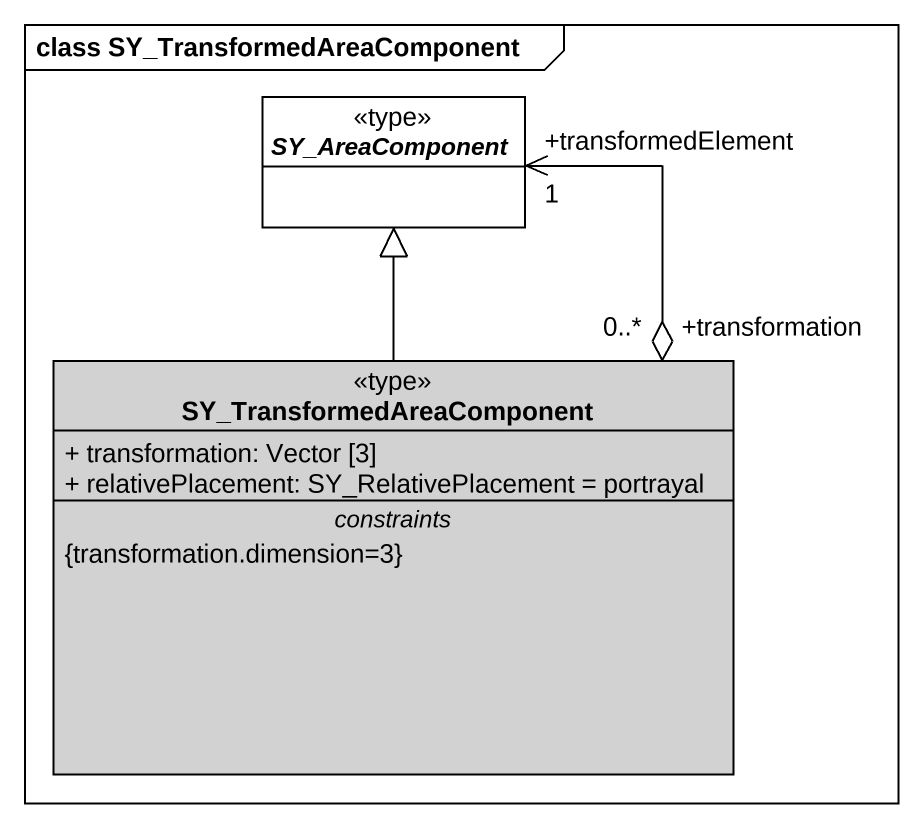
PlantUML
@startuml
mainframe class SY_TransformedAreaComponent
hide circle
hide empty members
skinparam classAttributeIconSize 0
abstract class SY_AreaComponent <<type>> #FFFFFF
class SY_TransformedAreaComponent <<type>> #D2D2D2 {
  + transformation: Vector [3]
  + relativePlacement: SY_RelativePlacement = portrayal
  -- constraints --
  {transformation.dimension=3}
}
SY_AreaComponent "+transformedElement\n1" <--o "+transformation\n0..*" SY_TransformedAreaComponent
SY_TransformedAreaComponent -up-|> SY_AreaComponent
@enduml
